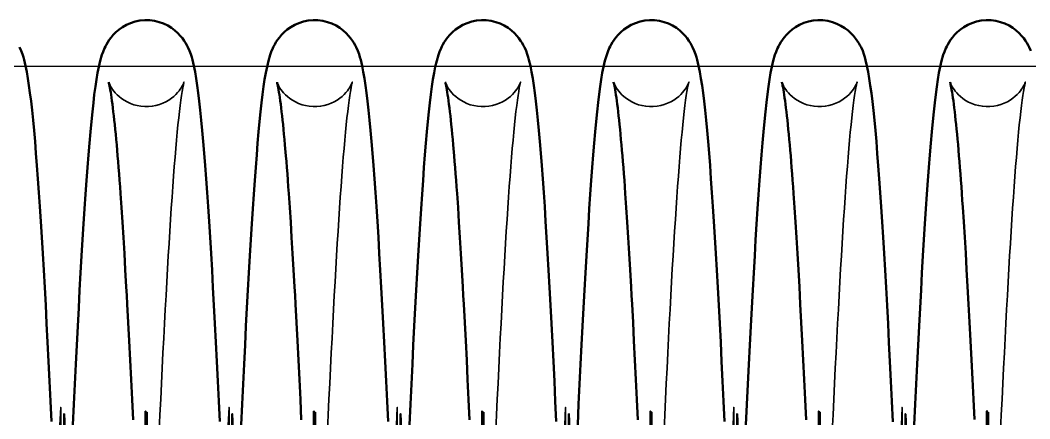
# Model space of a CAD drawing. Header units: millimetres. Extents: x 1448 to 104164, y -19509 to -89.
# Drawn here: x 52776.9 to 52872.6, y -3796.6 to -3758.8 of the extents above; entities that cross this region are included whole.
import ezdxf

# ---------------------------------------------------------------- set-up
doc = ezdxf.new("R2010")
doc.units = ezdxf.units.MM
doc.header["$LTSCALE"] = 60
doc.header["$MEASUREMENT"] = 0
doc.layers.get('0').update_dxf_attribs({"linetype": 'CONTINUOUS'})
doc.layers.add('가려진 것(ISO)', color=7, linetype='CONTINUOUS', lineweight=35)
doc.layers.add('가시적인 것(ISO)', color=7, linetype='CONTINUOUS', lineweight=50)

# ---------------------------------------------------------------- blocks, each defined once
blk = doc.blocks.new('토션스프링 3')
at = {"layer": '가려진 것(ISO)', "flags": 128}
for points in [[(21462448, -50952857.63), (21462448.006, -50952857.647), (21462448.027, -50952857.704), (21462448.07, -50952857.807), (21462448.149, -50952857.966), (21462448.206, -50952858.07), (21462448.279, -50952858.191), (21462448.372, -50952858.328), (21462448.486, -50952858.48), (21462448.625, -50952858.646), (21462448.792, -50952858.822), (21462448.987, -50952859.003), (21462449.213, -50952859.182), (21462449.468, -50952859.355), (21462449.747, -50952859.514), (21462450.049, -50952859.654), (21462450.371, -50952859.77), (21462450.709, -50952859.86), (21462451.057, -50952859.921), (21462451.411, -50952859.952), (21462451.768, -50952859.949), (21462452.123, -50952859.915), (21462452.47, -50952859.851), (21462452.806, -50952859.758), (21462453.125, -50952859.638), (21462453.425, -50952859.495), (21462453.703, -50952859.334), (21462453.953, -50952859.161), (21462454.175, -50952858.981), (21462454.367, -50952858.801), (21462454.531, -50952858.625), (21462454.668, -50952858.459), (21462454.779, -50952858.309), (21462454.868, -50952858.174), (21462454.939, -50952858.056), (21462454.995, -50952857.954), (21462455.038, -50952857.869), (21462455.095, -50952857.742), (21462455.125, -50952857.667), (21462455.136, -50952857.633), (21462455.136, -50952857.635), (21462455.127, -50952857.667), (21462455.112, -50952857.726), (21462455.092, -50952857.808), (21462455.07, -50952857.911), (21462455.019, -50952858.173), (21462454.96, -50952858.505), (21462454.898, -50952858.9), (21462454.833, -50952859.352), (21462454.767, -50952859.857), (21462454.699, -50952860.413), (21462454.631, -50952861.021), (21462454.562, -50952861.677), (21462454.492, -50952862.381), (21462454.422, -50952863.131), (21462454.352, -50952863.924), (21462454.282, -50952864.759), (21462454.211, -50952865.637), (21462454.141, -50952866.559), (21462454.07, -50952867.522), (21462453.999, -50952868.527), (21462453.927, -50952869.57), (21462453.856, -50952870.652), (21462453.785, -50952871.77), (21462453.713, -50952872.923), (21462453.642, -50952874.109), (21462453.571, -50952875.328), (21462453.5, -50952876.578), (21462453.428, -50952877.861), (21462453.357, -50952879.178), (21462453.285, -50952880.526), (21462453.214, -50952881.903), (21462453.142, -50952883.309), (21462453.071, -50952884.741), (21462452.999, -50952886.197), (21462452.927, -50952887.677), (21462452.856, -50952889.177), (21462452.784, -50952890.697)], [(21462451.712, -50952925.233), (21462451.64, -50952888.925), (21462451.569, -50952890.618)], [(21462463.947, -50952857.63), (21462463.952, -50952857.647), (21462463.973, -50952857.704), (21462464.017, -50952857.807), (21462464.096, -50952857.966), (21462464.153, -50952858.07), (21462464.226, -50952858.191), (21462464.318, -50952858.328), (21462464.433, -50952858.48), (21462464.572, -50952858.646), (21462464.739, -50952858.822), (21462464.934, -50952859.003), (21462465.16, -50952859.182), (21462465.415, -50952859.355), (21462465.694, -50952859.514), (21462465.996, -50952859.654), (21462466.318, -50952859.77), (21462466.656, -50952859.86), (21462467.004, -50952859.921), (21462467.358, -50952859.952), (21462467.715, -50952859.949), (21462468.07, -50952859.915), (21462468.417, -50952859.851), (21462468.753, -50952859.758), (21462469.072, -50952859.638), (21462469.372, -50952859.495), (21462469.65, -50952859.334), (21462469.9, -50952859.161), (21462470.121, -50952858.981), (21462470.314, -50952858.801), (21462470.478, -50952858.625), (21462470.615, -50952858.459), (21462470.726, -50952858.309), (21462470.815, -50952858.174), (21462470.886, -50952858.056), (21462470.942, -50952857.954), (21462470.985, -50952857.869), (21462471.042, -50952857.742), (21462471.071, -50952857.667), (21462471.083, -50952857.633), (21462471.083, -50952857.635), (21462471.074, -50952857.667), (21462471.059, -50952857.726), (21462471.039, -50952857.808), (21462471.017, -50952857.911), (21462470.966, -50952858.173), (21462470.907, -50952858.505), (21462470.844, -50952858.9), (21462470.78, -50952859.352), (21462470.714, -50952859.857), (21462470.646, -50952860.413), (21462470.578, -50952861.021), (21462470.509, -50952861.678), (21462470.439, -50952862.381), (21462470.369, -50952863.131), (21462470.299, -50952863.924), (21462470.229, -50952864.759), (21462470.158, -50952865.637), (21462470.087, -50952866.559), (21462470.016, -50952867.522), (21462469.945, -50952868.527), (21462469.874, -50952869.57), (21462469.803, -50952870.652), (21462469.731, -50952871.77), (21462469.66, -50952872.923), (21462469.589, -50952874.109), (21462469.518, -50952875.328), (21462469.446, -50952876.578), (21462469.375, -50952877.861), (21462469.304, -50952879.178), (21462469.232, -50952880.526), (21462469.161, -50952881.903), (21462469.089, -50952883.309), (21462469.017, -50952884.741), (21462468.946, -50952886.197), (21462468.874, -50952887.677), (21462468.803, -50952889.177), (21462468.731, -50952890.697)], [(21462467.659, -50952925.233), (21462467.587, -50952888.925), (21462467.515, -50952890.618)], [(21462479.893, -50952857.63), (21462479.899, -50952857.647), (21462479.92, -50952857.704), (21462479.964, -50952857.807), (21462480.042, -50952857.966), (21462480.1, -50952858.07), (21462480.173, -50952858.191), (21462480.265, -50952858.328), (21462480.379, -50952858.48), (21462480.519, -50952858.646), (21462480.686, -50952858.822), (21462480.881, -50952859.003), (21462481.107, -50952859.182), (21462481.362, -50952859.355), (21462481.641, -50952859.514), (21462481.943, -50952859.654), (21462482.265, -50952859.77), (21462482.603, -50952859.86), (21462482.951, -50952859.922), (21462483.305, -50952859.952), (21462483.662, -50952859.949), (21462484.017, -50952859.915), (21462484.364, -50952859.851), (21462484.7, -50952859.758), (21462485.019, -50952859.638), (21462485.319, -50952859.495), (21462485.597, -50952859.334), (21462485.847, -50952859.161), (21462486.068, -50952858.981), (21462486.261, -50952858.801), (21462486.425, -50952858.625), (21462486.562, -50952858.459), (21462486.673, -50952858.309), (21462486.762, -50952858.174), (21462486.833, -50952858.056), (21462486.888, -50952857.954), (21462486.931, -50952857.869), (21462486.989, -50952857.742), (21462487.018, -50952857.667), (21462487.03, -50952857.633), (21462487.03, -50952857.635), (21462487.021, -50952857.667), (21462487.005, -50952857.726), (21462486.986, -50952857.808), (21462486.964, -50952857.911), (21462486.912, -50952858.173), (21462486.854, -50952858.505), (21462486.791, -50952858.901), (21462486.726, -50952859.352), (21462486.66, -50952859.857), (21462486.593, -50952860.413), (21462486.525, -50952861.021), (21462486.456, -50952861.678), (21462486.386, -50952862.381), (21462486.316, -50952863.131), (21462486.246, -50952863.924), (21462486.175, -50952864.759), (21462486.105, -50952865.637), (21462486.034, -50952866.559), (21462485.963, -50952867.522), (21462485.892, -50952868.527), (21462485.821, -50952869.571), (21462485.75, -50952870.652), (21462485.678, -50952871.77), (21462485.607, -50952872.923), (21462485.536, -50952874.109), (21462485.464, -50952875.328), (21462485.393, -50952876.578), (21462485.322, -50952877.861), (21462485.251, -50952879.178), (21462485.179, -50952880.526), (21462485.108, -50952881.903), (21462485.036, -50952883.309), (21462484.964, -50952884.741), (21462484.893, -50952886.197), (21462484.821, -50952887.677), (21462484.75, -50952889.177), (21462484.678, -50952890.697)], [(21462483.605, -50952925.233), (21462483.534, -50952888.925), (21462483.462, -50952890.618)], [(21462495.84, -50952857.63), (21462495.846, -50952857.647), (21462495.867, -50952857.704), (21462495.91, -50952857.807), (21462495.989, -50952857.966), (21462496.047, -50952858.07), (21462496.12, -50952858.191), (21462496.212, -50952858.328), (21462496.326, -50952858.48), (21462496.466, -50952858.647), (21462496.632, -50952858.823), (21462496.828, -50952859.003), (21462497.054, -50952859.182), (21462497.308, -50952859.355), (21462497.588, -50952859.514), (21462497.89, -50952859.654), (21462498.212, -50952859.77), (21462498.55, -50952859.86), (21462498.898, -50952859.922), (21462499.252, -50952859.952), (21462499.609, -50952859.949), (21462499.964, -50952859.915), (21462500.311, -50952859.851), (21462500.647, -50952859.758), (21462500.966, -50952859.638), (21462501.266, -50952859.494), (21462501.544, -50952859.334), (21462501.794, -50952859.161), (21462502.015, -50952858.981), (21462502.208, -50952858.8), (21462502.372, -50952858.625), (21462502.508, -50952858.459), (21462502.619, -50952858.309), (21462502.709, -50952858.174), (21462502.78, -50952858.056), (21462502.835, -50952857.954), (21462502.878, -50952857.869), (21462502.936, -50952857.742), (21462502.965, -50952857.667), (21462502.977, -50952857.633), (21462502.976, -50952857.635), (21462502.967, -50952857.667), (21462502.952, -50952857.726), (21462502.933, -50952857.808), (21462502.911, -50952857.911), (21462502.859, -50952858.173), (21462502.801, -50952858.505), (21462502.738, -50952858.901), (21462502.673, -50952859.352), (21462502.607, -50952859.857), (21462502.54, -50952860.414), (21462502.472, -50952861.021), (21462502.403, -50952861.678), (21462502.333, -50952862.381), (21462502.263, -50952863.131), (21462502.193, -50952863.924), (21462502.122, -50952864.759), (21462502.052, -50952865.637), (21462501.981, -50952866.559), (21462501.91, -50952867.523), (21462501.839, -50952868.527), (21462501.768, -50952869.571), (21462501.697, -50952870.652), (21462501.625, -50952871.77), (21462501.554, -50952872.923), (21462501.482, -50952874.109), (21462501.411, -50952875.328), (21462501.34, -50952876.578), (21462501.269, -50952877.861), (21462501.197, -50952879.178), (21462501.126, -50952880.526), (21462501.054, -50952881.903), (21462500.983, -50952883.309), (21462500.911, -50952884.741), (21462500.84, -50952886.198), (21462500.768, -50952887.677), (21462500.696, -50952889.177), (21462500.625, -50952890.697)], [(21462499.552, -50952925.233), (21462499.481, -50952888.925), (21462499.409, -50952890.618)], [(21462511.787, -50952857.63), (21462511.793, -50952857.647), (21462511.814, -50952857.704), (21462511.857, -50952857.807), (21462511.936, -50952857.966), (21462511.993, -50952858.07), (21462512.067, -50952858.191), (21462512.159, -50952858.328), (21462512.273, -50952858.481), (21462512.412, -50952858.647), (21462512.579, -50952858.823), (21462512.775, -50952859.003), (21462513.001, -50952859.182), (21462513.256, -50952859.355), (21462513.535, -50952859.514), (21462513.837, -50952859.654), (21462514.159, -50952859.77), (21462514.497, -50952859.86), (21462514.845, -50952859.922), (21462515.199, -50952859.952), (21462515.556, -50952859.949), (21462515.911, -50952859.915), (21462516.258, -50952859.851), (21462516.594, -50952859.758), (21462516.913, -50952859.638), (21462517.213, -50952859.494), (21462517.491, -50952859.333), (21462517.741, -50952859.16), (21462517.962, -50952858.981), (21462518.155, -50952858.8), (21462518.319, -50952858.624), (21462518.455, -50952858.459), (21462518.566, -50952858.309), (21462518.656, -50952858.174), (21462518.727, -50952858.056), (21462518.782, -50952857.954), (21462518.825, -50952857.869), (21462518.883, -50952857.742), (21462518.912, -50952857.667), (21462518.924, -50952857.633), (21462518.923, -50952857.635), (21462518.914, -50952857.667), (21462518.899, -50952857.726), (21462518.88, -50952857.808), (21462518.857, -50952857.911), (21462518.806, -50952858.173), (21462518.748, -50952858.505), (21462518.685, -50952858.901), (21462518.62, -50952859.352), (21462518.554, -50952859.857), (21462518.487, -50952860.414), (21462518.419, -50952861.021), (21462518.35, -50952861.678), (21462518.28, -50952862.381), (21462518.21, -50952863.131), (21462518.139, -50952863.924), (21462518.069, -50952864.759), (21462517.999, -50952865.637), (21462517.928, -50952866.559), (21462517.857, -50952867.523), (21462517.786, -50952868.527), (21462517.715, -50952869.571), (21462517.643, -50952870.652), (21462517.572, -50952871.77), (21462517.501, -50952872.923), (21462517.429, -50952874.109), (21462517.358, -50952875.328), (21462517.287, -50952876.578), (21462517.216, -50952877.861), (21462517.144, -50952879.178), (21462517.073, -50952880.526), (21462517.001, -50952881.904), (21462516.93, -50952883.309), (21462516.858, -50952884.741), (21462516.786, -50952886.198), (21462516.715, -50952887.677), (21462516.643, -50952889.177), (21462516.572, -50952890.697)], [(21462515.499, -50952925.233), (21462515.428, -50952888.925), (21462515.356, -50952890.618)], [(21462527.734, -50952857.63), (21462527.74, -50952857.647), (21462527.761, -50952857.704), (21462527.804, -50952857.809), (21462527.882, -50952857.972), (21462527.94, -50952858.076), (21462528.015, -50952858.196), (21462528.108, -50952858.332), (21462528.223, -50952858.484), (21462528.363, -50952858.651), (21462528.531, -50952858.828), (21462528.728, -50952859.008), (21462528.954, -50952859.187), (21462529.21, -50952859.359), (21462529.49, -50952859.518), (21462529.792, -50952859.658), (21462530.115, -50952859.773), (21462530.453, -50952859.862), (21462530.801, -50952859.923), (21462531.155, -50952859.952), (21462531.512, -50952859.949), (21462531.867, -50952859.914), (21462532.214, -50952859.849), (21462532.549, -50952859.755), (21462532.868, -50952859.634), (21462533.167, -50952859.49), (21462533.444, -50952859.329), (21462533.694, -50952859.156), (21462533.914, -50952858.976), (21462534.106, -50952858.796), (21462534.269, -50952858.62), (21462534.405, -50952858.455), (21462534.516, -50952858.305), (21462534.605, -50952858.171), (21462534.675, -50952858.053), (21462534.73, -50952857.952), (21462534.773, -50952857.867), (21462534.83, -50952857.741), (21462534.859, -50952857.666), (21462534.871, -50952857.633), (21462534.87, -50952857.635), (21462534.861, -50952857.668), (21462534.846, -50952857.727), (21462534.826, -50952857.809), (21462534.804, -50952857.912), (21462534.753, -50952858.175), (21462534.694, -50952858.507), (21462534.631, -50952858.903), (21462534.567, -50952859.355), (21462534.501, -50952859.859), (21462534.433, -50952860.416), (21462534.365, -50952861.024), (21462534.296, -50952861.681), (21462534.226, -50952862.385), (21462534.156, -50952863.134), (21462534.086, -50952863.927), (21462534.016, -50952864.763), (21462533.945, -50952865.641), (21462533.874, -50952866.563), (21462533.804, -50952867.527), (21462533.732, -50952868.531), (21462533.661, -50952869.575), (21462533.59, -50952870.656), (21462533.519, -50952871.774), (21462533.447, -50952872.927), (21462533.376, -50952874.113), (21462533.305, -50952875.332), (21462533.234, -50952876.581), (21462533.162, -50952877.865), (21462533.091, -50952879.182), (21462533.019, -50952880.53), (21462532.948, -50952881.907), (21462532.876, -50952883.313), (21462532.805, -50952884.745), (21462532.733, -50952886.201), (21462532.661, -50952887.68), (21462532.59, -50952889.18), (21462532.519, -50952890.699)], [(21462531.446, -50952925.233), (21462531.374, -50952888.925), (21462531.303, -50952890.619)], [(21462443.381, -50952890.154), (21462443.452, -50952888.469), (21462443.524, -50952924.781)], [(21462459.328, -50952890.154), (21462459.399, -50952888.469), (21462459.47, -50952924.781)], [(21462475.275, -50952890.153), (21462475.346, -50952888.469), (21462475.417, -50952924.781)], [(21462491.221, -50952890.152), (21462491.293, -50952888.468), (21462491.364, -50952924.78)], [(21462507.168, -50952890.15), (21462507.24, -50952888.461), (21462507.311, -50952924.774)], [(21462523.115, -50952890.156), (21462523.186, -50952888.47), (21462523.258, -50952924.781)]]:
    blk.add_lwpolyline(points, dxfattribs=at)
at = {"layer": '가시적인 것(ISO)', "flags": 128}
for points in [[(21462439.552, -50952854.31), (21462439.714, -50952854.656), (21462439.831, -50952854.967), (21462439.917, -50952855.255), (21462439.985, -50952855.529), (21462440.114, -50952856.08), (21462440.233, -50952856.659), (21462440.341, -50952857.275), (21462440.441, -50952857.939), (21462440.538, -50952858.66), (21462440.634, -50952859.448), (21462440.73, -50952860.302), (21462440.824, -50952861.223), (21462440.918, -50952862.21), (21462441.012, -50952863.26), (21462441.104, -50952864.374), (21462441.197, -50952865.549), (21462441.289, -50952866.786), (21462441.381, -50952868.082), (21462441.472, -50952869.438), (21462441.564, -50952870.856), (21462441.656, -50952872.334), (21462441.748, -50952873.87), (21462441.84, -50952875.459), (21462441.932, -50952877.099), (21462442.024, -50952878.787), (21462442.116, -50952880.52), (21462442.207, -50952882.295), (21462442.299, -50952884.111), (21462442.39, -50952885.971), (21462442.482, -50952887.873), (21462442.573, -50952889.813)], [(21462443.673, -50952924.93), (21462443.765, -50952889.096), (21462443.856, -50952891.255)], [(21462444.603, -50952890.11), (21462444.695, -50952888.163), (21462444.787, -50952886.253), (21462444.878, -50952884.382), (21462444.97, -50952882.555), (21462445.061, -50952880.775), (21462445.153, -50952879.039), (21462445.244, -50952877.347), (21462445.336, -50952875.701), (21462445.428, -50952874.105), (21462445.52, -50952872.56), (21462445.612, -50952871.071), (21462445.705, -50952869.639), (21462445.797, -50952868.267), (21462445.889, -50952866.959), (21462445.981, -50952865.715), (21462446.073, -50952864.534), (21462446.166, -50952863.414), (21462446.259, -50952862.358), (21462446.352, -50952861.366), (21462446.446, -50952860.439), (21462446.541, -50952859.58), (21462446.634, -50952858.789), (21462446.73, -50952858.06), (21462446.83, -50952857.385), (21462446.938, -50952856.758), (21462447.056, -50952856.17), (21462447.187, -50952855.615), (21462447.35, -50952855.056), (21462447.459, -50952854.754), (21462447.596, -50952854.425), (21462447.681, -50952854.245), (21462447.782, -50952854.053), (21462447.903, -50952853.847), (21462448.048, -50952853.625), (21462448.223, -50952853.389), (21462448.433, -50952853.144), (21462448.682, -50952852.894), (21462448.974, -50952852.647), (21462449.305, -50952852.414), (21462449.674, -50952852.205), (21462450.078, -50952852.028), (21462450.508, -50952851.891), (21462450.957, -50952851.799), (21462451.417, -50952851.758), (21462451.881, -50952851.767), (21462452.339, -50952851.826), (21462452.781, -50952851.933), (21462453.203, -50952852.086), (21462453.596, -50952852.275), (21462453.954, -50952852.494), (21462454.27, -50952852.732), (21462454.546, -50952852.981), (21462454.781, -50952853.229), (21462454.978, -50952853.472), (21462455.142, -50952853.703), (21462455.279, -50952853.919), (21462455.397, -50952854.121), (21462455.498, -50952854.31), (21462455.66, -50952854.656), (21462455.777, -50952854.967), (21462455.864, -50952855.255), (21462455.932, -50952855.529), (21462456.061, -50952856.08), (21462456.18, -50952856.659), (21462456.287, -50952857.275), (21462456.388, -50952857.939), (21462456.484, -50952858.66), (21462456.581, -50952859.448), (21462456.676, -50952860.302), (21462456.771, -50952861.223), (21462456.865, -50952862.209), (21462456.958, -50952863.26), (21462457.051, -50952864.373), (21462457.144, -50952865.549), (21462457.236, -50952866.786), (21462457.328, -50952868.082), (21462457.419, -50952869.438), (21462457.511, -50952870.856), (21462457.603, -50952872.334), (21462457.695, -50952873.869), (21462457.787, -50952875.459), (21462457.879, -50952877.099), (21462457.971, -50952878.787), (21462458.063, -50952880.52), (21462458.154, -50952882.295), (21462458.245, -50952884.111), (21462458.337, -50952885.971), (21462458.428, -50952887.873), (21462458.52, -50952889.813)], [(21462459.62, -50952924.93), (21462459.711, -50952889.095), (21462459.803, -50952891.255)], [(21462460.55, -50952890.111), (21462460.642, -50952888.163), (21462460.733, -50952886.253), (21462460.825, -50952884.382), (21462460.917, -50952882.555), (21462461.008, -50952880.775), (21462461.099, -50952879.039), (21462461.191, -50952877.347), (21462461.283, -50952875.701), (21462461.375, -50952874.105), (21462461.467, -50952872.56), (21462461.559, -50952871.071), (21462461.651, -50952869.639), (21462461.744, -50952868.267), (21462461.836, -50952866.959), (21462461.928, -50952865.715), (21462462.02, -50952864.533), (21462462.112, -50952863.414), (21462462.205, -50952862.357), (21462462.299, -50952861.366), (21462462.393, -50952860.439), (21462462.488, -50952859.58), (21462462.581, -50952858.789), (21462462.677, -50952858.06), (21462462.777, -50952857.385), (21462462.884, -50952856.758), (21462463.003, -50952856.17), (21462463.134, -50952855.614), (21462463.297, -50952855.055), (21462463.406, -50952854.754), (21462463.543, -50952854.425), (21462463.628, -50952854.245), (21462463.729, -50952854.053), (21462463.85, -50952853.846), (21462463.995, -50952853.625), (21462464.17, -50952853.389), (21462464.38, -50952853.144), (21462464.629, -50952852.894), (21462464.921, -50952852.647), (21462465.253, -50952852.414), (21462465.621, -50952852.204), (21462466.025, -50952852.028), (21462466.456, -50952851.891), (21462466.905, -50952851.799), (21462467.364, -50952851.758), (21462467.828, -50952851.767), (21462468.286, -50952851.826), (21462468.729, -50952851.933), (21462469.15, -50952852.086), (21462469.543, -50952852.276), (21462469.901, -50952852.494), (21462470.217, -50952852.732), (21462470.493, -50952852.981), (21462470.728, -50952853.23), (21462470.925, -50952853.472), (21462471.089, -50952853.703), (21462471.226, -50952853.92), (21462471.343, -50952854.121), (21462471.444, -50952854.311), (21462471.606, -50952854.656), (21462471.724, -50952854.968), (21462471.811, -50952855.255), (21462471.879, -50952855.53), (21462472.008, -50952856.08), (21462472.127, -50952856.658), (21462472.234, -50952857.275), (21462472.335, -50952857.939), (21462472.431, -50952858.66), (21462472.528, -50952859.447), (21462472.623, -50952860.302), (21462472.718, -50952861.223), (21462472.812, -50952862.209), (21462472.905, -50952863.26), (21462472.998, -50952864.373), (21462473.091, -50952865.549), (21462473.183, -50952866.786), (21462473.274, -50952868.082), (21462473.366, -50952869.438), (21462473.458, -50952870.856), (21462473.55, -50952872.334), (21462473.642, -50952873.869), (21462473.734, -50952875.458), (21462473.826, -50952877.098), (21462473.918, -50952878.787), (21462474.009, -50952880.52), (21462474.101, -50952882.295), (21462474.192, -50952884.111), (21462474.284, -50952885.971), (21462474.375, -50952887.873), (21462474.467, -50952889.813)], [(21462475.567, -50952924.93), (21462475.658, -50952889.095), (21462475.75, -50952891.255)], [(21462476.497, -50952890.111), (21462476.588, -50952888.164), (21462476.68, -50952886.253), (21462476.772, -50952884.382), (21462476.864, -50952882.555), (21462476.955, -50952880.774), (21462477.046, -50952879.039), (21462477.138, -50952877.347), (21462477.23, -50952875.701), (21462477.322, -50952874.105), (21462477.414, -50952872.561), (21462477.506, -50952871.071), (21462477.598, -50952869.639), (21462477.69, -50952868.267), (21462477.783, -50952866.958), (21462477.875, -50952865.715), (21462477.967, -50952864.533), (21462478.059, -50952863.413), (21462478.152, -50952862.357), (21462478.246, -50952861.365), (21462478.34, -50952860.439), (21462478.434, -50952859.579), (21462478.528, -50952858.788), (21462478.624, -50952858.059), (21462478.724, -50952857.385), (21462478.831, -50952856.758), (21462478.949, -50952856.17), (21462479.081, -50952855.614), (21462479.244, -50952855.055), (21462479.353, -50952854.754), (21462479.49, -50952854.424), (21462479.575, -50952854.245), (21462479.676, -50952854.052), (21462479.797, -50952853.846), (21462479.942, -50952853.624), (21462480.117, -50952853.389), (21462480.327, -50952853.143), (21462480.576, -50952852.894), (21462480.868, -50952852.647), (21462481.2, -50952852.413), (21462481.569, -50952852.204), (21462481.972, -50952852.028), (21462482.403, -50952851.891), (21462482.852, -50952851.799), (21462483.312, -50952851.758), (21462483.775, -50952851.767), (21462484.234, -50952851.826), (21462484.676, -50952851.934), (21462485.097, -50952852.086), (21462485.49, -50952852.276), (21462485.848, -50952852.494), (21462486.165, -50952852.733), (21462486.441, -50952852.981), (21462486.675, -50952853.23), (21462486.872, -50952853.472), (21462487.036, -50952853.704), (21462487.172, -50952853.92), (21462487.289, -50952854.122), (21462487.39, -50952854.311), (21462487.551, -50952854.657), (21462487.67, -50952854.968), (21462487.757, -50952855.256), (21462487.827, -50952855.53), (21462487.955, -50952856.08), (21462488.073, -50952856.658), (21462488.181, -50952857.275), (21462488.281, -50952857.939), (21462488.378, -50952858.66), (21462488.475, -50952859.447), (21462488.57, -50952860.302), (21462488.665, -50952861.223), (21462488.759, -50952862.209), (21462488.852, -50952863.26), (21462488.945, -50952864.373), (21462489.037, -50952865.549), (21462489.129, -50952866.786), (21462489.221, -50952868.082), (21462489.313, -50952869.438), (21462489.405, -50952870.856), (21462489.497, -50952872.334), (21462489.589, -50952873.869), (21462489.681, -50952875.458), (21462489.773, -50952877.098), (21462489.865, -50952878.786), (21462489.956, -50952880.52), (21462490.048, -50952882.295), (21462490.139, -50952884.111), (21462490.231, -50952885.97), (21462490.322, -50952887.872), (21462490.414, -50952889.813)], [(21462491.513, -50952924.93), (21462491.605, -50952889.095), (21462491.697, -50952891.255)], [(21462492.443, -50952890.111), (21462492.535, -50952888.164), (21462492.627, -50952886.253), (21462492.719, -50952884.382), (21462492.81, -50952882.554), (21462492.902, -50952880.774), (21462492.993, -50952879.038), (21462493.085, -50952877.347), (21462493.177, -50952875.701), (21462493.269, -50952874.105), (21462493.361, -50952872.561), (21462493.453, -50952871.071), (21462493.545, -50952869.639), (21462493.637, -50952868.267), (21462493.729, -50952866.958), (21462493.821, -50952865.714), (21462493.914, -50952864.532), (21462494.006, -50952863.413), (21462494.099, -50952862.357), (21462494.193, -50952861.365), (21462494.287, -50952860.438), (21462494.382, -50952859.578), (21462494.476, -50952858.786), (21462494.571, -50952858.058), (21462494.671, -50952857.384), (21462494.778, -50952856.758), (21462494.896, -50952856.171), (21462495.028, -50952855.614), (21462495.191, -50952855.055), (21462495.3, -50952854.753), (21462495.437, -50952854.424), (21462495.522, -50952854.244), (21462495.623, -50952854.052), (21462495.744, -50952853.846), (21462495.889, -50952853.624), (21462496.064, -50952853.388), (21462496.274, -50952853.143), (21462496.523, -50952852.893), (21462496.815, -50952852.646), (21462497.148, -50952852.413), (21462497.517, -50952852.204), (21462497.92, -50952852.028), (21462498.351, -50952851.891), (21462498.8, -50952851.799), (21462499.259, -50952851.758), (21462499.723, -50952851.767), (21462500.181, -50952851.827), (21462500.624, -50952851.934), (21462501.045, -50952852.086), (21462501.438, -50952852.276), (21462501.796, -50952852.495), (21462502.112, -50952852.733), (21462502.388, -50952852.982), (21462502.623, -50952853.231), (21462502.82, -50952853.473), (21462502.984, -50952853.704), (21462503.119, -50952853.921), (21462503.234, -50952854.122), (21462503.334, -50952854.311), (21462503.496, -50952854.657), (21462503.615, -50952854.969), (21462503.704, -50952855.256), (21462503.774, -50952855.531), (21462503.901, -50952856.079), (21462504.02, -50952856.658), (21462504.128, -50952857.275), (21462504.228, -50952857.939), (21462504.325, -50952858.661), (21462504.421, -50952859.447), (21462504.517, -50952860.301), (21462504.612, -50952861.222), (21462504.706, -50952862.208), (21462504.799, -50952863.259), (21462504.892, -50952864.373), (21462504.984, -50952865.549), (21462505.076, -50952866.785), (21462505.168, -50952868.082), (21462505.26, -50952869.438), (21462505.352, -50952870.856), (21462505.444, -50952872.334), (21462505.536, -50952873.869), (21462505.628, -50952875.458), (21462505.72, -50952877.098), (21462505.811, -50952878.786), (21462505.903, -50952880.52), (21462505.995, -50952882.295), (21462506.086, -50952884.111), (21462506.177, -50952885.97), (21462506.269, -50952887.872), (21462506.361, -50952889.812)], [(21462507.46, -50952924.929), (21462507.552, -50952889.095), (21462507.643, -50952891.255)], [(21462508.39, -50952890.124), (21462508.481, -50952888.181), (21462508.573, -50952886.27), (21462508.665, -50952884.397), (21462508.757, -50952882.564), (21462508.849, -50952880.776), (21462508.94, -50952879.035), (21462509.032, -50952877.345), (21462509.123, -50952875.707), (21462509.215, -50952874.116), (21462509.307, -50952872.576), (21462509.399, -50952871.088), (21462509.491, -50952869.655), (21462509.583, -50952868.28), (21462509.676, -50952866.965), (21462509.769, -50952865.712), (21462509.861, -50952864.524), (21462509.954, -50952863.402), (21462510.047, -50952862.349), (21462510.14, -50952861.361), (21462510.233, -50952860.436), (21462510.328, -50952859.575), (21462510.425, -50952858.777), (21462510.523, -50952858.041), (21462510.624, -50952857.367), (21462510.726, -50952856.751), (21462510.839, -50952856.173), (21462510.974, -50952855.614), (21462511.14, -50952855.051), (21462511.247, -50952854.751), (21462511.385, -50952854.421), (21462511.471, -50952854.241), (21462511.572, -50952854.048), (21462511.693, -50952853.841), (21462511.839, -50952853.62), (21462512.014, -50952853.385), (21462512.226, -50952853.138), (21462512.476, -50952852.888), (21462512.766, -50952852.642), (21462513.1, -50952852.41), (21462513.471, -50952852.201), (21462513.874, -50952852.024), (21462514.304, -50952851.889), (21462514.754, -50952851.799), (21462515.215, -50952851.757), (21462515.677, -50952851.767), (21462516.135, -50952851.828), (21462516.578, -50952851.937), (21462516.999, -50952852.088), (21462517.389, -50952852.279), (21462517.746, -50952852.499), (21462518.065, -50952852.74), (21462518.342, -50952852.989), (21462518.575, -50952853.237), (21462518.771, -50952853.48), (21462518.934, -50952853.71), (21462519.072, -50952853.925), (21462519.191, -50952854.126), (21462519.293, -50952854.315), (21462519.454, -50952854.66), (21462519.568, -50952854.971), (21462519.652, -50952855.258), (21462519.719, -50952855.534), (21462519.85, -50952856.086), (21462519.969, -50952856.665), (21462520.076, -50952857.281), (21462520.176, -50952857.945), (21462520.273, -50952858.667), (21462520.369, -50952859.455), (21462520.465, -50952860.31), (21462520.559, -50952861.232), (21462520.653, -50952862.218), (21462520.747, -50952863.269), (21462520.839, -50952864.383), (21462520.932, -50952865.559), (21462521.024, -50952866.795), (21462521.116, -50952868.092), (21462521.207, -50952869.448), (21462521.299, -50952870.867), (21462521.391, -50952872.346), (21462521.483, -50952873.881), (21462521.575, -50952875.47), (21462521.667, -50952877.11), (21462521.759, -50952878.799), (21462521.851, -50952880.532), (21462521.942, -50952882.307), (21462522.033, -50952884.122), (21462522.125, -50952885.983), (21462522.216, -50952887.885), (21462522.308, -50952889.826)], [(21462523.408, -50952924.941), (21462523.499, -50952889.105), (21462523.591, -50952891.264)], [(21462524.337, -50952890.11), (21462524.429, -50952888.163), (21462524.521, -50952886.253), (21462524.612, -50952884.382), (21462524.704, -50952882.556), (21462524.795, -50952880.777), (21462524.887, -50952879.04), (21462524.979, -50952877.348), (21462525.07, -50952875.701), (21462525.162, -50952874.105), (21462525.255, -50952872.56), (21462525.347, -50952871.071), (21462525.439, -50952869.639), (21462525.531, -50952868.268), (21462525.623, -50952866.96), (21462525.715, -50952865.717), (21462525.807, -50952864.535), (21462525.9, -50952863.415), (21462525.993, -50952862.358), (21462526.086, -50952861.367), (21462526.18, -50952860.441), (21462526.274, -50952859.583), (21462526.368, -50952858.792), (21462526.464, -50952858.062), (21462526.564, -50952857.386), (21462526.672, -50952856.758), (21462526.79, -50952856.17), (21462526.921, -50952855.615), (21462527.084, -50952855.056), (21462527.193, -50952854.754), (21462527.33, -50952854.425), (21462527.415, -50952854.246), (21462527.516, -50952854.053), (21462527.637, -50952853.847), (21462527.782, -50952853.626), (21462527.957, -50952853.39), (21462528.166, -50952853.145), (21462528.415, -50952852.895), (21462528.707, -50952852.648), (21462529.038, -50952852.415), (21462529.407, -50952852.205), (21462529.81, -50952852.029), (21462530.241, -50952851.892), (21462530.69, -50952851.8), (21462531.149, -50952851.758), (21462531.613, -50952851.767), (21462532.071, -50952851.826), (21462532.514, -50952851.933), (21462532.935, -50952852.085), (21462533.329, -50952852.275), (21462533.686, -50952852.493), (21462534.003, -50952852.731), (21462534.279, -50952852.98), (21462534.514, -50952853.228), (21462534.712, -50952853.471), (21462534.876, -50952853.702), (21462535.014, -50952853.918), (21462535.133, -50952854.12), (21462535.236, -50952854.309), (21462535.397, -50952854.655)], [(21462451.585, -50952891.004), (21462451.493, -50952888.84), (21462451.402, -50952924.678)], [(21462450.304, -50952889.655), (21462450.212, -50952887.729), (21462450.12, -50952885.837), (21462450.029, -50952883.984), (21462449.937, -50952882.174), (21462449.846, -50952880.41), (21462449.754, -50952878.697), (21462449.709, -50952877.859), (21462449.663, -50952877.036), (21462449.572, -50952875.427), (21462449.481, -50952873.868), (21462449.389, -50952872.362), (21462449.298, -50952870.913), (21462449.207, -50952869.523), (21462449.115, -50952868.196), (21462449.07, -50952867.556), (21462449.024, -50952866.934), (21462448.979, -50952866.328), (21462448.934, -50952865.74), (21462448.889, -50952865.17), (21462448.844, -50952864.618), (21462448.753, -50952863.563), (21462448.707, -50952863.06), (21462448.661, -50952862.575), (21462448.615, -50952862.109), (21462448.57, -50952861.661), (21462448.525, -50952861.232), (21462448.48, -50952860.823), (21462448.435, -50952860.435), (21462448.392, -50952860.069), (21462448.349, -50952859.724), (21462448.307, -50952859.402), (21462448.266, -50952859.103), (21462448.226, -50952858.828), (21462448.188, -50952858.577), (21462448.151, -50952858.351), (21462448.115, -50952858.152), (21462448.081, -50952857.978), (21462448.05, -50952857.834), (21462448.024, -50952857.724), (21462448.006, -50952857.654), (21462448, -50952857.63)], [(21462467.532, -50952891.003), (21462467.44, -50952888.839), (21462467.349, -50952924.678)], [(21462466.251, -50952889.655), (21462466.159, -50952887.728), (21462466.067, -50952885.836), (21462465.976, -50952883.984), (21462465.884, -50952882.174), (21462465.792, -50952880.41), (21462465.701, -50952878.696), (21462465.655, -50952877.859), (21462465.61, -50952877.036), (21462465.519, -50952875.426), (21462465.427, -50952873.867), (21462465.336, -50952872.362), (21462465.245, -50952870.912), (21462465.153, -50952869.523), (21462465.062, -50952868.195), (21462465.017, -50952867.556), (21462464.971, -50952866.933), (21462464.926, -50952866.328), (21462464.881, -50952865.74), (21462464.836, -50952865.17), (21462464.791, -50952864.618), (21462464.7, -50952863.563), (21462464.654, -50952863.06), (21462464.608, -50952862.575), (21462464.562, -50952862.108), (21462464.517, -50952861.66), (21462464.472, -50952861.232), (21462464.427, -50952860.823), (21462464.382, -50952860.435), (21462464.339, -50952860.069), (21462464.296, -50952859.724), (21462464.254, -50952859.402), (21462464.213, -50952859.103), (21462464.173, -50952858.828), (21462464.135, -50952858.577), (21462464.098, -50952858.352), (21462464.062, -50952858.152), (21462464.028, -50952857.978), (21462463.997, -50952857.834), (21462463.971, -50952857.724), (21462463.953, -50952857.654), (21462463.947, -50952857.63)], [(21462483.478, -50952891.003), (21462483.387, -50952888.839), (21462483.295, -50952924.678)], [(21462482.197, -50952889.655), (21462482.106, -50952887.728), (21462482.014, -50952885.836), (21462481.922, -50952883.983), (21462481.831, -50952882.173), (21462481.739, -50952880.41), (21462481.648, -50952878.696), (21462481.602, -50952877.859), (21462481.557, -50952877.036), (21462481.466, -50952875.426), (21462481.374, -50952873.867), (21462481.283, -50952872.361), (21462481.191, -50952870.912), (21462481.1, -50952869.522), (21462481.009, -50952868.195), (21462480.964, -50952867.556), (21462480.918, -50952866.933), (21462480.873, -50952866.328), (21462480.828, -50952865.74), (21462480.782, -50952865.17), (21462480.737, -50952864.618), (21462480.646, -50952863.562), (21462480.601, -50952863.06), (21462480.555, -50952862.575), (21462480.509, -50952862.108), (21462480.464, -50952861.66), (21462480.418, -50952861.232), (21462480.374, -50952860.823), (21462480.329, -50952860.435), (21462480.286, -50952860.069), (21462480.243, -50952859.724), (21462480.201, -50952859.402), (21462480.16, -50952859.103), (21462480.12, -50952858.828), (21462480.082, -50952858.578), (21462480.045, -50952858.352), (21462480.009, -50952858.152), (21462479.975, -50952857.978), (21462479.943, -50952857.834), (21462479.918, -50952857.724), (21462479.9, -50952857.654), (21462479.893, -50952857.63)], [(21462499.425, -50952891.002), (21462499.334, -50952888.839), (21462499.242, -50952924.678)], [(21462498.144, -50952889.654), (21462498.053, -50952887.727), (21462497.961, -50952885.835), (21462497.869, -50952883.982), (21462497.778, -50952882.173), (21462497.686, -50952880.409), (21462497.595, -50952878.696), (21462497.549, -50952877.859), (21462497.504, -50952877.036), (21462497.412, -50952875.426), (21462497.321, -50952873.866), (21462497.23, -50952872.361), (21462497.138, -50952870.911), (21462497.047, -50952869.521), (21462496.956, -50952868.194), (21462496.91, -50952867.555), (21462496.865, -50952866.933), (21462496.82, -50952866.327), (21462496.774, -50952865.739), (21462496.729, -50952865.17), (21462496.684, -50952864.617), (21462496.639, -50952864.082), (21462496.593, -50952863.562), (21462496.547, -50952863.059), (21462496.502, -50952862.574), (21462496.456, -50952862.108), (21462496.411, -50952861.66), (21462496.365, -50952861.232), (21462496.321, -50952860.823), (21462496.276, -50952860.436), (21462496.233, -50952860.069), (21462496.19, -50952859.725), (21462496.148, -50952859.403), (21462496.107, -50952859.104), (21462496.067, -50952858.829), (21462496.029, -50952858.578), (21462495.992, -50952858.352), (21462495.956, -50952858.152), (21462495.922, -50952857.978), (21462495.89, -50952857.833), (21462495.864, -50952857.724), (21462495.847, -50952857.654), (21462495.84, -50952857.63)], [(21462515.372, -50952891.001), (21462515.281, -50952888.838), (21462515.189, -50952924.678)], [(21462514.091, -50952889.653), (21462513.999, -50952887.726), (21462513.908, -50952885.834), (21462513.816, -50952883.981), (21462513.724, -50952882.171), (21462513.633, -50952880.408), (21462513.542, -50952878.695), (21462513.496, -50952877.859), (21462513.45, -50952877.036), (21462513.359, -50952875.425), (21462513.268, -50952873.866), (21462513.176, -50952872.36), (21462513.085, -50952870.91), (21462512.994, -50952869.52), (21462512.903, -50952868.193), (21462512.857, -50952867.554), (21462512.812, -50952866.932), (21462512.766, -50952866.327), (21462512.721, -50952865.739), (21462512.676, -50952865.169), (21462512.631, -50952864.617), (21462512.586, -50952864.081), (21462512.54, -50952863.561), (21462512.494, -50952863.059), (21462512.448, -50952862.574), (21462512.403, -50952862.107), (21462512.357, -50952861.66), (21462512.312, -50952861.231), (21462512.268, -50952860.823), (21462512.224, -50952860.436), (21462512.18, -50952860.069), (21462512.137, -50952859.725), (21462512.095, -50952859.403), (21462512.055, -50952859.104), (21462512.015, -50952858.829), (21462511.976, -50952858.578), (21462511.939, -50952858.352), (21462511.903, -50952858.152), (21462511.868, -50952857.977), (21462511.837, -50952857.833), (21462511.811, -50952857.724), (21462511.794, -50952857.654), (21462511.787, -50952857.63)], [(21462531.318, -50952890.975), (21462531.227, -50952888.82), (21462531.135, -50952924.659)], [(21462530.036, -50952889.62), (21462529.945, -50952887.691), (21462529.853, -50952885.8), (21462529.761, -50952883.952), (21462529.67, -50952882.149), (21462529.579, -50952880.394), (21462529.488, -50952878.684), (21462529.396, -50952877.019), (21462529.305, -50952875.404), (21462529.213, -50952873.841), (21462529.122, -50952872.334), (21462529.03, -50952870.885), (21462528.939, -50952869.498), (21462528.894, -50952868.829), (21462528.848, -50952868.177), (21462528.803, -50952867.541), (21462528.758, -50952866.922), (21462528.712, -50952866.318), (21462528.667, -50952865.731), (21462528.622, -50952865.159), (21462528.576, -50952864.605), (21462528.531, -50952864.067), (21462528.485, -50952863.547), (21462528.44, -50952863.046), (21462528.395, -50952862.562), (21462528.35, -50952862.098), (21462528.306, -50952861.652), (21462528.261, -50952861.227), (21462528.217, -50952860.821), (21462528.174, -50952860.436), (21462528.131, -50952860.072), (21462528.088, -50952859.729), (21462528.046, -50952859.409), (21462528.005, -50952859.11), (21462527.963, -50952858.833), (21462527.922, -50952858.578), (21462527.883, -50952858.348), (21462527.846, -50952858.145), (21462527.812, -50952857.972), (21462527.783, -50952857.831), (21462527.759, -50952857.725), (21462527.741, -50952857.655), (21462527.734, -50952857.63)]]:
    blk.add_lwpolyline(points, dxfattribs=at)
blk = doc.blocks.new('토션스프링1234')
blk.add_blockref('토션스프링 3', (188.103, -4314.906))

msp = doc.modelspace()

# ---------------------------------------------------------------- linework, layer by layer
at = {"color": 3}
msp.add_line((51099.315, -3763.182), (60099.315, -3763.182), dxfattribs=at)

# ---------------------------------------------------------------- block references
msp.add_blockref('토션스프링1234', (-21409850.809, 50953407.828))

doc.saveas('drawing.dxf')
